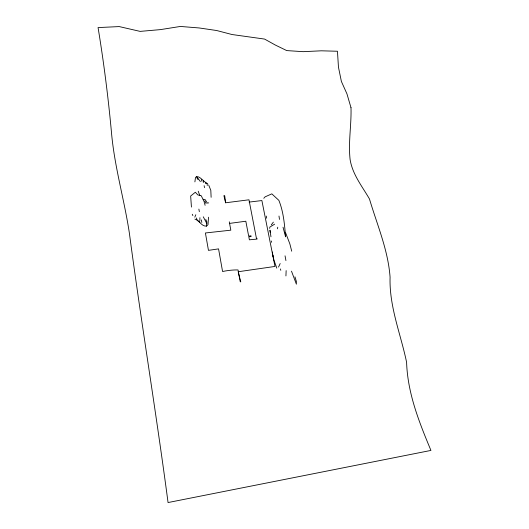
<?xml version="1.0" encoding="UTF-8"?>
<svg xmlns="http://www.w3.org/2000/svg" width="529" height="529" viewBox="0 0 529 529"><rect width="100%" height="100%" fill="white"/><g stroke="black" fill="none" stroke-linecap="round" stroke-linejoin="round"><path stroke-width="0.79" d="M194.89 219.092C199.493 220.381 201.271 226.326 206.429 226.167L206.865 221.935L205.807 219.475M199.85 220.864L199.922 217.683M197.066 176.362L196.927 177.883L197.965 179.543M285.931 275.926L286.149 270.617M194.89 181.883L195.492 177.526L196.867 176.382M272.633 252.002L272.501 254.304L273.189 256.611M208.519 217.201L207.996 224.706L206.429 226.167M269.664 228.396L269.863 227.067L274.644 224.164M277.388 228.812L277.771 227.212M194.804 217.194L195.809 214.748M278.519 267.072L280.185 263.541M271.265 224.898L273.361 222.134M207.15 185.414L207.97 184.396M263.786 198.296L265.075 196.861L271.813 193.852L278.849 200.346C283.537 211.825 284.556 224.646 285.594 236.84L283.022 227.199M238.076 271.754L274.974 266.444L261.881 200.557L249.139 202.091M208.717 202.878L207.315 203.07L205.212 199.678L203.169 199.254M229.573 223.403L245.826 221.228L248.663 236.113L250.977 235.789L251.116 236.529L248.815 236.847L249.384 239.816L257.068 239.082L256.909 238.268L256.42 238.341L248.974 199.797L225.665 202.772L223.899 195.664L224.66 195.571A11.539 1.666 82.6 0 1 225.275 200.636A11.393 1.693 82.5 0 0 225.499 202.812M207.752 183.695C204.128 182.168 201.992 178.491 198.355 176.805M199.896 222.226L197.257 220.282L196.398 217.961M206.204 183.404L205.49 182.65L206.396 183.98M196.953 176.825L200.372 181.626M208.783 185.315L210.813 190.361L211.124 197.31M206.832 223.562L203.281 216.811M199.843 195.631L198.223 191.214M204.776 200.947L206.079 203.586M285.634 232.859L289.846 243.856L291.717 251.202M192.265 214.252L192.873 215.601M291.492 271.172L296.392 284.218L296.366 281.428L294.951 276.812M276.799 268.15L273.956 260.149L272.62 254.132M201.364 179.675L201.86 181.242M205.107 205.318L204.022 201.377L201.251 195.756L197.793 194.91L195.346 192.245L190.658 196.021L191.432 207.077M238.281 272.528L240.788 281.878L240.226 281.699L238.063 269.962A20.076 4.92 -10.3 0 0 222.57 271.503L218.556 248.881L208.459 250.362L205.411 232.978L230.823 230.175L229.282 221.816M280.469 268.93L280.8 270.339M204.121 185.672L204.531 187.663M266.272 216.083L266.676 218.219M285.045 255.824L285.924 260.566M201.364 219.912L201.833 222.451M198.884 209.094L199.34 211.673M270.332 232.588L269.949 230.148L270.967 236.78M278.988 216.037L279.477 219.423M271.397 241.006L271.569 242.315M203.288 180.792L203.308 182.578M350.998 107.691C351.514 125.042 348.181 142.268 350.112 159.593C352.526 174.491 362.114 186.268 369.473 198.977C377.117 224.792 388.121 250.085 390.078 277.183C389.152 306.655 400.737 333.978 406.603 362.325C407.588 393.311 419.166 422.215 430.937 450.424L168.057 502.55C156.174 412.574 141.296 323.027 129.367 233.084C124.348 200.002 114.793 167.733 111.645 134.353C108.405 98.606 103.896 62.997 98.063 27.581L119.217 26.582L140.125 31.383L160.399 29.624L180.382 26.45L199.221 27.964L216.685 30.523L232.019 34.524L264.566 39.073L275.437 45.097L286.744 50.592L303.137 51.67L321.308 50.81L337.456 51.247L338.454 67.137L341.39 81.459L346.945 93.845L350.998 107.691"/></g></svg>
